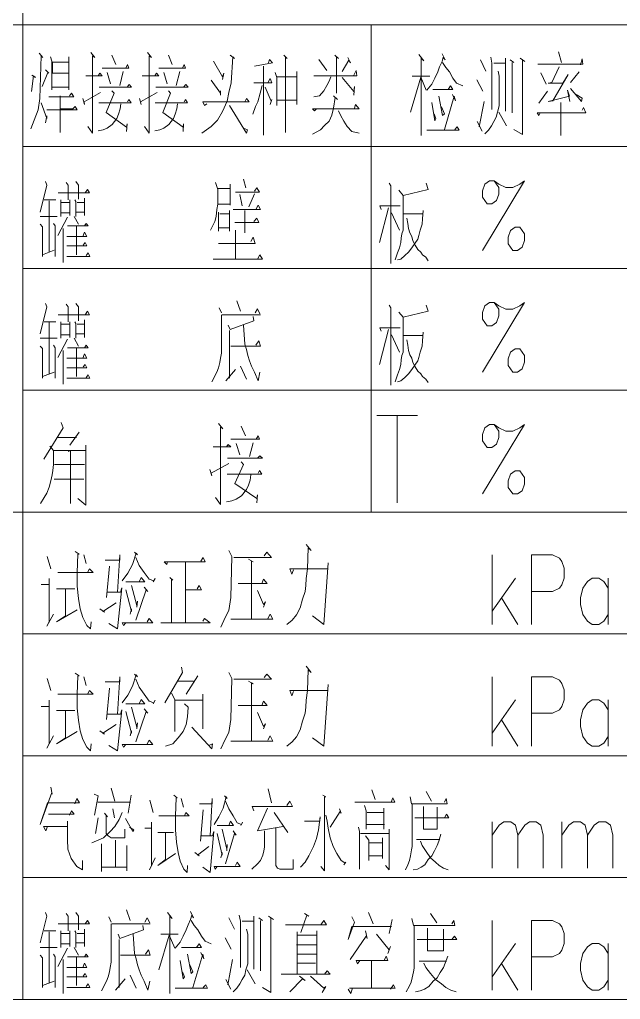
# Model space of a CAD drawing. Header units: millimetres. Extents: x 0 to 829, y 0 to 586.
# Drawn here: x 703.7 to 737.7, y 416.1 to 471.6 of the extents above; entities that cross this region are included whole.
import ezdxf

# ---------------------------------------------------------------- set-up
doc = ezdxf.new("R2010")
doc.units = ezdxf.units.MM

msp = doc.modelspace()

# ---------------------------------------------------------------- linework, layer by layer
at = {"color": 0, "lineweight": 0}
for points in [[(703.901028, 526.4785), (703.901028, 416.055528)], [(769.958667, 471.26525), (622.070694, 471.26525)], [(723.621306, 471.26525), (723.621306, 443.660389)], [(704.828833, 469.653056), (705.022861, 469.406111), (704.927611, 469.504889), (704.860583, 467.091889), (704.765333, 466.449833), (704.543083, 465.857167), (704.349056, 465.366806)], [(707.746306, 469.702444), (707.968556, 469.406111), (707.841556, 469.504889), (707.841556, 465.119861), (707.584028, 465.511444)], [(710.949528, 469.702444), (711.175306, 469.406111), (711.044778, 469.504889), (711.044778, 465.119861), (710.790778, 465.511444)], [(727.632389, 469.628361), (727.80525, 469.282639), (727.702944, 469.430806), (727.632389, 469.183861), (727.494806, 468.891056), (727.3925, 468.594722), (727.219639, 468.249), (727.046778, 467.903278), (726.771611, 467.557556)], [(734.222278, 469.727139), (734.395139, 469.134472)], [(705.470889, 469.4555), (705.534389, 469.208556), (705.534389, 467.58225), (705.534389, 467.730417), (706.497472, 467.730417), (706.497472, 467.58225), (706.497472, 469.4555), (706.497472, 469.159167), (705.566139, 469.159167), (705.566139, 468.520639), (706.465722, 468.520639)], [(708.931639, 469.554278), (709.153889, 469.014528)], [(712.134861, 469.554278), (712.360639, 469.014528)], [(715.627361, 469.554278), (715.884889, 469.356722), (715.789639, 469.4555), (715.690861, 467.977361), (715.563861, 467.434083), (715.468611, 466.943722), (715.211083, 466.351056), (714.921806, 465.857167), (714.569028, 465.511444), (714.02575, 465.119861)], [(714.699556, 469.208556), (715.211083, 468.323083), (715.274583, 468.520639), (715.211083, 468.174917)], [(717.006722, 468.91575), (718.029778, 469.109778), (717.871028, 469.307333), (717.807528, 469.109778)], [(718.192056, 468.570028), (718.287306, 468.273694), (718.287306, 466.696778), (718.287306, 466.993111), (719.409139, 466.993111), (719.409139, 466.746167), (719.409139, 468.619417), (719.409139, 468.323083), (718.287306, 468.323083), (718.767083, 468.323083), (718.767083, 465.16925), (718.767083, 469.4555), (718.671833, 469.554278), (718.865861, 469.356722)], [(721.557556, 469.554278), (721.779806, 469.356722), (721.652806, 469.4555), (721.652806, 467.384694), (721.652806, 468.372472), (720.368694, 468.372472), (722.806389, 468.372472), (722.774639, 468.668806), (722.644111, 468.421861)], [(720.657972, 469.307333), (721.106, 468.668806)], [(722.291333, 469.406111), (722.453611, 469.109778), (722.358361, 469.257944), (721.973833, 468.619417)], [(726.320056, 469.578972), (726.59875, 469.23325), (726.461167, 469.381417), (726.461167, 464.996389)], [(727.667667, 469.134472), (727.840528, 468.841667), (728.048667, 468.594722), (728.253278, 468.249), (728.461417, 467.952667), (728.807139, 467.8045)], [(729.8055, 469.282639), (730.115944, 468.644111)], [(730.394639, 469.430806), (730.461667, 469.088611), (730.461667, 466.474528)], [(730.5675, 469.088611), (731.220139, 469.088611)], [(731.220139, 469.381417), (731.220139, 466.37575)], [(731.498833, 469.282639), (731.703444, 469.134472)], [(731.601139, 469.134472), (731.601139, 466.276972)], [(732.18675, 469.282639), (732.18675, 465.045778), (731.703444, 465.342111)], [(732.049167, 469.381417), (732.324333, 469.183861)], [(733.051056, 469.039222), (735.605167, 469.039222), (735.569889, 469.332028), (735.467583, 468.989833)], [(705.181611, 468.718194), (705.375639, 468.520639), (705.312139, 468.570028), (704.991111, 467.779806)], [(707.457028, 468.372472), (708.384833, 468.372472), (708.257833, 468.520639), (708.162583, 468.372472)], [(708.384833, 468.816972), (709.891194, 468.816972), (709.827694, 469.014528), (709.732444, 468.816972)], [(708.674111, 468.570028), (708.868139, 467.927972)], [(709.573694, 468.619417), (709.379667, 467.829194)], [(710.66025, 468.372472), (711.591583, 468.372472), (711.461056, 468.520639), (711.365806, 468.372472)], [(711.591583, 468.816972), (713.097944, 468.816972), (713.034444, 469.014528), (712.935667, 468.816972)], [(711.880861, 468.570028), (712.071361, 467.927972)], [(712.776917, 468.619417), (712.582889, 467.829194)], [(717.51825, 468.91575), (717.51825, 465.021083), (717.51825, 467.977361), (716.974972, 467.977361), (717.998028, 467.977361), (717.902778, 468.224306), (717.775778, 467.977361)], [(730.807389, 468.644111), (730.877944, 468.347778), (730.877944, 466.672083), (730.772111, 466.326361), (730.705083, 466.030028), (730.5675, 465.783083), (730.426389, 465.536139), (730.257056, 465.292722), (730.048917, 465.095167)], [(733.223917, 468.545333), (733.534361, 467.903278)], [(734.257556, 468.891056), (733.844806, 468.002056), (733.636667, 467.952667), (734.465694, 467.952667), (734.776139, 468.446556), (733.911833, 466.968417), (733.636667, 466.919028), (734.843167, 467.215361), (734.740861, 467.557556), (734.878444, 466.919028)], [(735.397028, 468.594722), (734.913722, 468.002056)], [(704.412556, 468.421861), (704.606583, 468.273694), (704.507806, 468.372472), (704.380806, 467.483472)], [(714.569028, 468.125528), (715.084083, 467.384694), (715.084083, 467.532861), (715.084083, 467.285917)], [(721.331778, 468.323083), (721.236528, 468.076139), (721.106, 467.829194), (720.94725, 467.532861), (720.689722, 467.236528), (720.368694, 467.190667)], [(721.973833, 468.273694), (722.644111, 467.483472), (722.675861, 467.779806), (722.644111, 467.285917)], [(725.840278, 466.326361), (726.425889, 468.298389), (726.736333, 467.557556)], [(725.942583, 468.347778), (726.944472, 468.347778)], [(729.600889, 468.150222), (729.946611, 467.508167)], [(705.375639, 467.190667), (706.783222, 467.190667), (706.656222, 467.384694), (706.529222, 467.236528)], [(707.298278, 467.091889), (707.393528, 466.746167), (707.361778, 466.894333), (708.289583, 467.434083)], [(708.226083, 467.730417), (710.053472, 467.730417), (709.922944, 467.878583), (709.795944, 467.730417)], [(708.931639, 467.532861), (709.058639, 467.384694), (708.610611, 466.301667), (709.764194, 465.462056), (709.795944, 465.659611), (709.764194, 465.218639)], [(710.5015, 467.091889), (710.59675, 466.746167), (710.565, 466.894333), (711.496333, 467.434083)], [(711.429306, 467.730417), (713.256694, 467.730417), (713.129694, 467.878583), (712.999167, 467.730417)], [(712.134861, 467.532861), (712.265389, 467.384694), (711.813833, 466.301667), (712.967417, 465.462056), (712.999167, 465.659611), (712.967417, 465.218639)], [(717.45475, 467.829194), (717.32775, 467.384694), (717.197222, 466.894333), (717.070222, 466.647389), (716.911472, 466.202889)], [(717.6135, 467.730417), (717.966278, 466.943722), (717.998028, 467.0425), (717.902778, 466.746167)], [(727.113806, 467.606944), (728.253278, 467.606944), (728.115694, 467.8045), (727.978111, 467.606944)], [(733.118083, 466.82025), (733.601389, 467.508167)], [(734.913722, 467.656333), (735.534611, 466.919028), (735.569889, 467.116583), (735.224167, 467.310611)], [(704.927611, 466.844944), (705.245111, 465.955944), (705.245111, 466.104111), (705.181611, 465.709)], [(705.245111, 466.449833), (706.97725, 466.449833), (706.85025, 466.647389), (706.719722, 466.499222), (706.014167, 466.499222), (706.014167, 467.236528), (706.014167, 465.16925)], [(708.194333, 466.844944), (710.021722, 466.844944), (709.891194, 467.0425), (709.827694, 466.894333)], [(711.397556, 466.844944), (713.224944, 466.844944), (713.097944, 467.0425), (713.034444, 466.894333)], [(714.315028, 466.795556), (714.1845, 466.696778), (714.08925, 466.894333), (716.717444, 466.894333), (716.558694, 467.091889), (716.459917, 466.894333)], [(721.490528, 467.236528), (721.716306, 467.0425), (721.589306, 467.141278), (721.490528, 466.548611), (721.395278, 466.1535), (721.236528, 465.807778), (720.979, 465.560833), (720.753222, 465.317417), (720.305194, 465.070472)], [(727.046778, 466.869639), (727.219639, 465.832472), (727.286667, 465.93125), (727.184361, 466.227583)], [(727.459528, 467.215361), (727.667667, 466.128806), (727.769972, 466.227583), (727.597111, 466.622694)], [(728.218, 467.310611), (728.390861, 466.968417), (728.323833, 467.215361), (727.769972, 465.342111)], [(729.738472, 465.48675), (730.013639, 466.919028)], [(734.363389, 466.869639), (734.363389, 464.996389)], [(709.443167, 466.795556), (709.411417, 466.499222), (709.316167, 466.202889), (709.220917, 465.955944), (708.963389, 465.610222), (708.674111, 465.412667), (708.451861, 465.317417), (708.162583, 465.268028)], [(712.649917, 466.795556), (712.614639, 466.499222), (712.519389, 466.202889), (712.424139, 465.955944), (712.166611, 465.610222), (711.880861, 465.412667), (711.655083, 465.317417), (711.365806, 465.268028)], [(715.595611, 466.696778), (716.558694, 465.119861), (716.622194, 465.317417), (716.396417, 465.412667)], [(720.530972, 466.499222), (720.403972, 466.400444), (720.305194, 466.499222), (722.933389, 466.499222), (722.742889, 466.746167), (722.675861, 466.548611)], [(721.779806, 466.400444), (721.906806, 466.104111), (722.069083, 465.807778), (722.259583, 465.511444), (722.517111, 465.218639), (722.933389, 465.119861)], [(730.842667, 466.326361), (731.290694, 465.536139)], [(733.188639, 466.276972), (733.118083, 466.128806), (733.015778, 466.276972), (735.778028, 466.276972), (735.636917, 466.573306), (735.569889, 466.425139)], [(729.632639, 465.783083), (729.911333, 465.243333)], [(726.771611, 465.292722), (728.599, 465.292722), (728.496694, 465.48675), (728.359111, 465.342111)], [(769.958667, 464.364917), (703.901028, 464.364917)], [(705.178083, 462.385833), (705.245111, 462.188278), (704.867639, 460.657222)], [(706.903167, 462.385833), (707.04075, 462.188278), (707.04075, 461.398056)], [(716.389361, 462.530472), (716.530472, 462.040111)], [(729.9325, 458.487639), (732.299639, 462.431694)], [(730.588667, 462.431694), (730.85325, 462.05775), (730.85325, 461.680278), (730.719194, 461.306333), (730.458139, 461.115833), (730.193556, 461.115833), (729.9325, 461.493306), (729.9325, 461.86725), (730.063028, 462.244722), (730.327611, 462.431694), (730.588667, 462.431694), (730.85325, 462.244722), (731.248361, 462.05775), (731.639944, 462.05775), (732.035056, 462.244722), (732.299639, 462.431694)], [(705.901278, 461.743778), (707.661639, 461.743778), (707.559333, 461.941333), (707.42175, 461.743778)], [(706.349306, 462.336444), (706.455139, 462.188278), (706.455139, 461.348667)], [(714.801861, 462.336444), (714.942972, 461.941333), (714.942972, 461.101722), (714.872417, 460.805389), (714.837139, 460.413806), (714.770111, 460.117472), (714.526694, 459.623583)], [(714.942972, 461.990722), (715.630889, 461.990722)], [(715.630889, 462.237667), (715.630889, 461.052333)], [(715.941333, 461.793167), (717.288944, 461.793167), (717.151361, 462.040111), (717.01025, 461.842556)], [(724.637306, 462.287056), (724.739611, 462.138889), (724.739611, 457.750333)], [(726.739861, 462.287056), (726.845694, 461.941333), (725.431056, 461.595611), (725.187639, 461.891944)], [(705.107528, 461.348667), (705.763694, 461.348667)], [(705.386222, 461.299278), (705.386222, 458.392389)], [(706.038861, 461.348667), (706.038861, 460.413806)], [(706.557444, 461.348667), (706.557444, 460.463194)], [(706.832611, 461.348667), (706.903167, 461.249889), (706.903167, 460.413806)], [(707.386472, 461.447444), (707.386472, 460.463194)], [(716.18475, 461.645), (716.322333, 461.002944)], [(717.01025, 461.694389), (716.699806, 460.953556)], [(725.431056, 461.595611), (725.431056, 459.623583), (725.3605, 459.426028), (725.325222, 459.179083), (725.293472, 458.932139), (725.222917, 458.639333), (725.120611, 458.343), (724.983028, 457.947889)], [(706.038861, 461.2005), (706.522167, 461.2005)], [(706.973722, 461.2005), (707.386472, 461.2005)], [(714.942972, 461.101722), (715.595611, 461.101722)], [(715.595611, 460.756), (715.595611, 459.574194)], [(715.80375, 460.805389), (717.355972, 460.805389), (717.218389, 461.052333), (717.080806, 460.805389)], [(716.459917, 460.756), (716.459917, 459.475417)], [(724.602028, 460.904167), (724.083444, 458.932139)], [(724.189278, 460.805389), (724.118722, 461.002944), (725.258194, 461.002944)], [(726.567, 460.756), (726.53525, 460.265639), (726.499972, 459.969306), (726.397667, 459.623583), (726.327111, 459.32725), (726.256556, 459.129694), (726.087222, 458.88275), (725.914361, 458.639333), (725.7415, 458.392389), (725.533361, 458.194833), (725.293472, 457.997278), (725.120611, 457.947889)], [(704.867639, 460.413806), (705.83425, 460.413806)], [(706.419861, 460.364417), (705.869528, 459.32725)], [(706.038861, 460.611361), (706.557444, 460.611361)], [(706.800861, 460.413806), (707.04075, 459.969306)], [(706.938444, 460.657222), (707.386472, 460.657222)], [(714.974722, 460.657222), (714.974722, 459.574194)], [(715.045278, 460.561972), (715.563861, 460.561972)], [(715.906056, 460.068083), (717.253667, 460.068083), (717.151361, 460.315028), (716.9785, 460.117472)], [(724.774889, 460.611361), (725.222917, 459.623583)], [(725.431056, 460.561972), (726.499972, 460.561972)], [(725.635667, 460.315028), (725.706222, 460.018694), (725.7415, 459.722361), (725.808528, 459.475417), (725.914361, 459.277861), (725.981389, 459.030917), (726.118972, 458.783972), (726.256556, 458.540556), (726.429417, 458.392389), (726.53525, 458.244222), (726.708111, 458.096056), (726.845694, 457.8985)], [(704.867639, 459.969306), (705.005222, 459.821139), (705.005222, 458.145444)], [(705.626111, 460.018694), (705.728417, 459.870528), (705.728417, 458.145444)], [(706.179972, 459.722361), (706.179972, 457.799722)], [(706.419861, 459.870528), (707.594611, 459.870528), (707.488778, 460.018694), (707.386472, 459.870528)], [(706.938444, 459.870528), (706.938444, 458.244222)], [(715.01, 459.77175), (715.595611, 459.77175)], [(715.941333, 459.623583), (715.941333, 457.997278)], [(706.384583, 459.277861), (707.524056, 459.277861), (707.386472, 459.524806), (707.284167, 459.277861)], [(714.974722, 458.88275), (717.045528, 458.88275), (716.943222, 459.228472), (716.805639, 458.981528)], [(705.005222, 458.244222), (705.661389, 458.491167)], [(706.384583, 458.738111), (707.524056, 458.738111), (707.42175, 458.932139), (707.315917, 458.783972)], [(706.384583, 458.145444), (707.696917, 458.145444), (707.594611, 458.343), (707.488778, 458.194833)], [(714.664278, 457.997278), (717.461806, 457.997278), (717.324222, 458.244222), (717.183111, 457.997278)], [(769.958667, 457.464583), (703.901028, 457.464583)], [(769.958667, 457.464583), (713.761167, 457.464583)], [(705.178083, 455.481972), (705.245111, 455.284417), (704.867639, 453.756889)], [(706.349306, 455.432583), (706.455139, 455.284417), (706.455139, 454.448333)], [(706.903167, 455.481972), (707.04075, 455.284417), (707.04075, 454.497722)], [(715.01, 455.235028), (715.147583, 454.942222)], [(716.011889, 455.630139), (716.220028, 455.041)], [(717.324222, 454.892833), (717.183111, 455.185639), (717.045528, 454.942222)], [(724.637306, 455.383194), (724.739611, 455.235028), (724.739611, 450.85)], [(726.739861, 455.383194), (726.845694, 455.041), (725.431056, 454.695278), (725.187639, 454.991611)], [(729.9325, 451.587306), (732.299639, 455.531361)], [(730.588667, 455.531361), (730.85325, 455.153889), (730.85325, 454.779944), (730.719194, 454.402472), (730.458139, 454.2155), (730.193556, 454.2155), (729.9325, 454.592972), (729.9325, 454.966917), (730.063028, 455.344389), (730.327611, 455.531361), (730.588667, 455.531361), (730.85325, 455.344389), (731.248361, 455.153889), (731.639944, 455.153889), (732.035056, 455.344389), (732.299639, 455.531361)], [(705.901278, 454.843444), (707.661639, 454.843444), (707.559333, 455.041), (707.42175, 454.843444)], [(715.147583, 454.843444), (715.147583, 453.019583), (715.147583, 452.673861), (715.080556, 452.377528), (715.045278, 452.130583), (714.974722, 451.83425), (714.872417, 451.587306), (714.59725, 451.047556)], [(715.182861, 454.843444), (717.355972, 454.843444)], [(716.943222, 454.744667), (716.9785, 454.497722), (715.630889, 454.003833), (715.528583, 454.250778)], [(725.431056, 454.695278), (725.431056, 452.72325), (725.3605, 452.525694), (725.325222, 452.27875), (725.293472, 452.031806), (725.222917, 451.735472), (725.120611, 451.439139), (724.983028, 451.047556)], [(705.107528, 454.448333), (705.763694, 454.448333)], [(705.386222, 454.398944), (705.386222, 451.488528)], [(706.038861, 454.448333), (706.038861, 453.509944)], [(706.038861, 454.300167), (706.522167, 454.300167)], [(706.557444, 454.448333), (706.557444, 453.559333)], [(706.832611, 454.448333), (706.903167, 454.349556), (706.903167, 453.509944)], [(706.973722, 454.300167), (707.386472, 454.300167)], [(707.386472, 454.547111), (707.386472, 453.559333)], [(716.389361, 454.250778), (716.459917, 453.16775), (716.562222, 452.871417), (716.632778, 452.525694), (716.735083, 452.229361), (716.840917, 451.933028), (717.01025, 451.587306), (717.218389, 451.096944), (717.324222, 451.587306)], [(724.189278, 453.905056), (724.118722, 454.102611), (725.258194, 454.102611)], [(704.867639, 453.509944), (705.83425, 453.509944)], [(706.038861, 453.7075), (706.557444, 453.7075)], [(706.800861, 453.509944), (707.04075, 453.068972)], [(706.938444, 453.756889), (707.386472, 453.756889)], [(715.595611, 453.954444), (715.595611, 451.245111)], [(724.602028, 454.003833), (724.083444, 452.031806)], [(724.774889, 453.7075), (725.222917, 452.72325)], [(726.567, 453.855667), (726.53525, 453.361778), (726.499972, 453.068972), (726.397667, 452.72325), (726.327111, 452.426917), (726.256556, 452.229361), (726.087222, 451.982417), (725.914361, 451.735472), (725.7415, 451.488528), (725.533361, 451.2945), (725.293472, 451.096944), (725.120611, 451.047556)], [(725.431056, 453.658111), (726.499972, 453.658111)], [(704.867639, 453.068972), (705.005222, 452.920806), (705.005222, 451.245111)], [(705.626111, 453.118361), (705.728417, 452.970194), (705.728417, 451.245111)], [(706.419861, 453.460556), (705.869528, 452.426917)], [(706.419861, 452.970194), (707.594611, 452.970194), (707.488778, 453.118361), (707.386472, 452.970194)], [(706.938444, 452.970194), (706.938444, 451.340361)], [(715.666167, 453.068972), (717.355972, 453.068972), (717.253667, 453.361778), (717.080806, 453.118361)], [(725.635667, 453.411167), (725.706222, 453.118361), (725.7415, 452.822028), (725.808528, 452.575083), (725.914361, 452.377528), (725.981389, 452.130583), (726.118972, 451.883639), (726.256556, 451.636694), (726.429417, 451.488528), (726.53525, 451.340361), (726.708111, 451.195722), (726.845694, 450.998167)], [(706.179972, 452.822028), (706.179972, 450.899389)], [(706.384583, 452.377528), (707.524056, 452.377528), (707.386472, 452.624472), (707.284167, 452.377528)], [(706.384583, 451.83425), (707.524056, 451.83425), (707.42175, 452.031806), (707.315917, 451.883639)], [(716.220028, 451.933028), (716.562222, 451.195722)], [(705.005222, 451.340361), (705.661389, 451.587306)], [(706.384583, 451.245111), (707.696917, 451.245111), (707.594611, 451.439139), (707.488778, 451.2945)], [(715.391, 451.096944), (715.941333, 451.735472)], [(769.958667, 450.560722), (703.901028, 450.560722)], [(769.958667, 450.560722), (713.761167, 450.560722)], [(723.945861, 449.124917), (726.245972, 449.124917)], [(725.095917, 449.124917), (725.095917, 444.193083)], [(706.074139, 448.729806), (706.179972, 448.433472), (705.075778, 446.659)], [(714.974722, 448.680417), (715.218139, 448.384083), (715.080556, 448.482861), (715.080556, 444.094306), (714.801861, 444.489417)], [(716.251778, 448.53225), (716.495194, 447.988972)], [(729.9325, 444.686972), (732.299639, 448.6275)], [(730.588667, 448.6275), (730.85325, 448.253556), (730.85325, 447.879611), (730.719194, 447.502139), (730.458139, 447.315167), (730.193556, 447.315167), (729.9325, 447.689111), (729.9325, 448.066583), (730.063028, 448.440528), (730.327611, 448.6275), (730.588667, 448.6275), (730.85325, 448.440528), (731.248361, 448.253556), (731.639944, 448.253556), (732.035056, 448.440528), (732.299639, 448.6275)], [(707.076028, 448.186528), (706.557444, 447.449222)], [(715.666167, 447.791417), (717.288944, 447.791417), (717.218389, 447.988972), (717.116083, 447.791417)], [(705.417972, 447.399833), (705.626111, 447.152889), (705.626111, 446.362667), (705.590833, 446.016944), (705.555556, 445.77), (705.488528, 445.427806), (705.386222, 445.082083), (705.245111, 444.736361), (705.107528, 444.489417), (704.902917, 444.143694)], [(705.661389, 447.152889), (707.4535, 447.152889), (707.4535, 447.449222), (707.4535, 444.044917), (707.005472, 444.440028)], [(705.869528, 447.890194), (706.938444, 447.890194)], [(714.664278, 447.350444), (715.666167, 447.350444), (715.528583, 447.498611), (715.426278, 447.350444)], [(715.976611, 447.548), (716.18475, 446.905944)], [(716.943222, 447.593861), (716.735083, 446.807167)], [(706.455139, 447.1035), (706.592722, 447.152889), (706.592722, 444.143694)], [(715.493306, 446.708389), (717.461806, 446.708389), (717.324222, 446.856556), (717.183111, 446.708389)], [(705.696667, 446.362667), (707.386472, 446.362667)], [(714.491417, 446.066333), (714.59725, 445.720611), (714.561972, 445.868778), (715.563861, 446.412056)], [(716.251778, 446.510833), (716.389361, 446.362667), (715.906056, 445.279639), (717.151361, 444.440028), (717.183111, 444.637583), (717.151361, 444.193083)], [(716.805639, 445.77), (716.770361, 445.477194), (716.668056, 445.180861), (716.562222, 444.933917), (716.287056, 444.588194), (715.976611, 444.390639), (715.736722, 444.291861), (715.426278, 444.242472)], [(715.458028, 445.819389), (717.426528, 445.819389), (717.288944, 446.016944), (717.218389, 445.868778)], [(705.661389, 445.526583), (707.351194, 445.526583)], [(769.958667, 443.660389), (696.012917, 443.660389)], [(719.945361, 441.829472), (720.224056, 441.48375), (720.051194, 441.631917), (720.015917, 440.446583), (719.945361, 439.906833), (719.913611, 439.511722), (719.878333, 439.166), (719.74075, 438.7215), (719.603167, 438.231139), (719.395028, 437.836028), (719.151611, 437.539694), (718.841167, 437.29275)], [(706.867889, 441.434361), (707.076028, 441.286194), (707.005472, 441.286194), (706.973722, 440.249028), (706.973722, 439.462333), (707.04075, 438.770889), (707.143056, 438.18175), (707.284167, 437.687861), (707.524056, 437.243361), (707.732194, 437.045806), (707.763944, 437.440917)], [(710.21575, 441.384972), (710.388611, 441.236806), (710.318056, 441.335583), (710.113444, 440.693528), (709.83475, 440.199639), (709.524306, 439.758667)], [(715.563861, 441.48375), (715.736722, 441.138028), (715.666167, 438.820278), (715.563861, 438.082972), (715.355722, 437.687861), (715.115833, 437.144583)], [(715.839028, 441.088639), (717.980389, 441.088639), (717.705222, 441.384972), (717.564111, 441.187417)], [(705.280389, 441.138028), (705.488528, 440.446583)], [(707.351194, 441.236806), (707.488778, 440.742917)], [(708.557694, 440.940472), (709.386722, 440.940472), (709.386722, 441.236806), (709.249139, 439.116611), (708.663528, 439.116611), (709.422, 439.116611), (709.492556, 439.363556), (709.249139, 437.045806), (708.765833, 437.342139)], [(710.286306, 441.088639), (710.490917, 440.644139), (710.766083, 440.249028), (711.044778, 439.857444), (711.319944, 439.758667), (711.3905, 439.906833), (711.284667, 439.709278)], [(712.078417, 440.841694), (712.043139, 440.693528), (711.905556, 440.841694), (714.219778, 440.841694), (714.113944, 441.088639), (713.976361, 440.891083)], [(713.115583, 440.841694), (713.115583, 437.391528), (713.115583, 439.264778), (714.011639, 439.264778), (713.874056, 439.511722), (713.768222, 439.314167)], [(716.668056, 440.989861), (716.943222, 440.841694), (716.840917, 440.891083), (716.840917, 437.589083), (715.666167, 437.589083), (718.047417, 437.589083), (717.909833, 437.885417), (717.77225, 437.638472)], [(721.190667, 440.792306), (720.94725, 437.29275), (720.291083, 437.786639)], [(730.475778, 437.29275), (730.475778, 441.236806)], [(732.708861, 437.29275), (732.708861, 441.236806), (733.894194, 441.236806), (734.289306, 441.049833), (734.419833, 440.859333), (734.550361, 440.485389), (734.550361, 439.920944), (734.419833, 439.547), (734.289306, 439.360028), (733.894194, 439.169528), (732.708861, 439.169528)], [(705.869528, 440.249028), (707.869778, 440.249028), (707.661639, 440.446583), (707.559333, 440.249028)], [(708.801111, 440.59475), (708.62825, 438.820278)], [(719.222167, 440.397194), (719.119861, 440.15025), (719.014028, 440.446583), (721.155389, 440.446583)], [(704.934667, 439.561111), (705.386222, 439.561111), (705.386222, 439.906833), (705.386222, 437.440917), (705.245111, 437.193972), (705.626111, 437.885417)], [(709.732444, 439.709278), (710.801361, 439.709278), (710.59675, 439.956222), (710.490917, 439.709278)], [(712.216, 439.956222), (712.388861, 439.808056), (712.321833, 439.857444), (712.321833, 437.391528), (711.700944, 437.391528), (714.494944, 437.391528), (714.1845, 437.638472), (714.082194, 437.490306)], [(716.082444, 439.6105), (717.736972, 439.6105), (717.532361, 439.857444), (717.426528, 439.6105)], [(731.791639, 439.920944), (730.475778, 438.044167)], [(737.048028, 439.360028), (736.786972, 439.733972), (736.522389, 439.920944), (736.127278, 439.920944), (735.866222, 439.733972), (735.601639, 439.360028), (735.471111, 438.795583), (735.471111, 438.418111), (735.601639, 437.857194), (735.866222, 437.479722), (736.127278, 437.29275), (736.522389, 437.29275), (736.786972, 437.479722), (737.048028, 437.857194)], [(737.048028, 439.920944), (737.048028, 437.29275)], [(705.798972, 439.314167), (706.832611, 439.314167), (706.317556, 439.314167), (706.317556, 437.786639), (705.798972, 437.440917), (706.973722, 438.132361)], [(709.732444, 439.264778), (710.042889, 438.033583), (710.042889, 438.18175), (709.975861, 437.885417)], [(710.042889, 439.511722), (710.353333, 438.375778), (710.388611, 438.622722), (710.353333, 438.277)], [(710.766083, 439.412944), (710.974222, 439.166), (710.871917, 439.264778), (710.286306, 437.539694)], [(717.186639, 439.215389), (717.532361, 438.425167), (717.634667, 438.573333), (717.532361, 438.277)], [(708.24725, 438.18175), (708.525944, 437.984194), (708.420111, 438.033583), (709.182111, 438.523944)], [(731.001417, 438.795583), (731.922167, 437.29275)], [(709.732444, 437.391528), (709.594861, 437.243361), (709.524306, 437.391528), (711.249389, 437.391528), (711.044778, 437.638472), (710.938944, 437.440917)], [(769.958667, 436.760056), (703.901028, 436.760056)], [(712.872167, 434.876222), (712.942722, 434.579889), (711.940833, 432.854806)], [(719.945361, 434.925611), (720.224056, 434.579889), (720.051194, 434.728056), (720.015917, 433.54625), (719.945361, 433.002972), (719.913611, 432.611389), (719.878333, 432.265667), (719.74075, 431.821167), (719.603167, 431.327278), (719.395028, 430.932167), (719.151611, 430.639361), (718.841167, 430.392417)], [(705.280389, 434.237694), (705.488528, 433.54625)], [(706.867889, 434.5305), (707.076028, 434.385861), (707.005472, 434.385861), (706.973722, 433.348694), (706.973722, 432.562), (707.04075, 431.870556), (707.143056, 431.277889), (707.284167, 430.787528), (707.524056, 430.343028), (707.732194, 430.145472), (707.763944, 430.540583)], [(707.351194, 434.336472), (707.488778, 433.842583)], [(708.557694, 434.040139), (709.386722, 434.040139), (709.386722, 434.336472), (709.249139, 432.216278), (708.663528, 432.216278), (709.422, 432.216278), (709.492556, 432.463222), (709.249139, 430.145472), (708.765833, 430.441806)], [(710.21575, 434.484639), (710.388611, 434.336472), (710.318056, 434.43525), (710.113444, 433.793194), (709.83475, 433.299306), (709.524306, 432.854806)], [(710.286306, 434.188306), (710.490917, 433.743806), (710.766083, 433.348694), (711.044778, 432.953583), (711.319944, 432.854806), (711.3905, 433.002972), (711.284667, 432.805417)], [(712.632278, 434.089528), (713.563611, 434.089528)], [(713.8035, 434.385861), (713.147333, 433.348694)], [(715.563861, 434.579889), (715.736722, 434.237694), (715.666167, 431.919944), (715.563861, 431.179111), (715.355722, 430.787528), (715.115833, 430.24425)], [(716.668056, 434.089528), (716.943222, 433.941361), (716.840917, 433.99075), (716.840917, 430.68875), (715.666167, 430.68875), (718.047417, 430.68875), (717.909833, 430.981556), (717.77225, 430.738139)], [(715.839028, 434.188306), (717.980389, 434.188306), (717.705222, 434.484639), (717.564111, 434.287083)], [(730.475778, 430.392417), (730.475778, 434.336472)], [(732.708861, 430.392417), (732.708861, 434.336472), (733.894194, 434.336472), (734.289306, 434.145972), (734.419833, 433.959), (734.550361, 433.585056), (734.550361, 433.020611), (734.419833, 432.646667), (734.289306, 432.456167), (733.894194, 432.269194), (732.708861, 432.269194)], [(705.869528, 433.348694), (707.869778, 433.348694), (707.661639, 433.54625), (707.559333, 433.348694)], [(708.801111, 433.694417), (708.62825, 431.919944)], [(719.222167, 433.496861), (719.119861, 433.249917), (719.014028, 433.54625), (721.155389, 433.54625)], [(721.190667, 433.891972), (720.94725, 430.392417), (720.291083, 430.882778)], [(704.934667, 432.65725), (705.386222, 432.65725), (705.386222, 433.002972), (705.386222, 430.540583), (705.245111, 430.293639), (705.626111, 430.981556)], [(709.732444, 432.805417), (710.801361, 432.805417), (710.59675, 433.052361), (710.490917, 432.805417)], [(712.321833, 433.398083), (712.494694, 433.052361), (712.494694, 431.2285)], [(712.526444, 433.002972), (714.082194, 433.002972)], [(714.082194, 433.348694), (714.082194, 431.376667)], [(716.082444, 432.706639), (717.736972, 432.706639), (717.532361, 432.953583), (717.426528, 432.706639)], [(731.791639, 433.020611), (730.475778, 431.143833)], [(737.048028, 432.456167), (736.786972, 432.833639), (736.522389, 433.020611), (736.127278, 433.020611), (735.866222, 432.833639), (735.601639, 432.456167), (735.471111, 431.89525), (735.471111, 431.517778), (735.601639, 430.953333), (735.866222, 430.579389), (736.127278, 430.392417), (736.522389, 430.392417), (736.786972, 430.579389), (737.048028, 430.953333)], [(737.048028, 433.020611), (737.048028, 430.392417)], [(705.798972, 432.413833), (706.832611, 432.413833), (706.317556, 432.413833), (706.317556, 430.882778), (705.798972, 430.540583), (706.973722, 431.2285)], [(710.042889, 432.611389), (710.353333, 431.475444), (710.388611, 431.722389), (710.353333, 431.376667)], [(710.766083, 432.512611), (710.974222, 432.265667), (710.871917, 432.364444), (710.286306, 430.639361)], [(713.045028, 432.805417), (713.253167, 432.611389), (713.217889, 432.068111), (713.147333, 431.623611), (712.978, 431.2285), (712.699306, 430.882778), (712.388861, 430.540583), (711.976111, 430.392417)], [(709.732444, 432.364444), (710.042889, 431.129722), (710.042889, 431.277889), (709.975861, 430.981556)], [(717.186639, 432.315056), (717.532361, 431.524833), (717.634667, 431.673), (717.532361, 431.376667)], [(731.001417, 431.89525), (731.922167, 430.392417)], [(708.24725, 431.277889), (708.525944, 431.080333), (708.420111, 431.129722), (709.182111, 431.623611)], [(713.457778, 431.475444), (714.59725, 430.24425), (714.632528, 430.540583), (714.424389, 430.441806)], [(709.732444, 430.491194), (709.594861, 430.343028), (709.524306, 430.491194), (711.249389, 430.491194), (711.044778, 430.738139), (710.938944, 430.540583)], [(769.958667, 429.859722), (703.901028, 429.859722)], [(705.474417, 428.074667), (705.562611, 427.679556), (705.530861, 427.778333), (704.88175, 425.954472), (705.2945, 427.185667), (707.100722, 427.185667), (706.952556, 427.432611), (706.832611, 427.136278)], [(708.903417, 428.025278), (709.111556, 427.284444)], [(717.779306, 427.975889), (717.983917, 427.185667)], [(707.92975, 427.679556), (708.166111, 427.580778), (707.957972, 426.49775)], [(710.028778, 427.630167), (709.852389, 426.596528)], [(712.452361, 427.630167), (712.632278, 427.482), (712.572306, 427.482), (712.544083, 426.448361), (712.544083, 425.658139), (712.600528, 424.970222), (712.688722, 424.377556), (712.808667, 423.883667), (713.016806, 423.439167), (713.193194, 423.245139), (713.221417, 423.636722)], [(712.868639, 427.432611), (712.985056, 426.94225)], [(713.902278, 427.136278), (714.611361, 427.136278), (714.611361, 427.432611), (714.494944, 425.312417), (713.990472, 425.312417), (714.643111, 425.312417), (714.703083, 425.559361), (714.494944, 423.245139), (714.082194, 423.537944)], [(715.323972, 427.580778), (715.472139, 427.432611), (715.412167, 427.531389), (715.23225, 426.892861), (714.995889, 426.398972), (714.731306, 425.954472)], [(720.88375, 427.630167), (721.060139, 427.531389), (720.971944, 427.531389), (720.971944, 423.340389), (720.763806, 423.587333)], [(722.686444, 427.235056), (724.965389, 427.235056), (724.845444, 427.482), (724.75725, 427.235056)], [(723.663639, 427.9265), (723.840028, 427.383222)], [(725.822639, 427.531389), (725.910833, 427.136278), (727.921667, 427.136278), (727.865222, 427.432611), (727.7735, 427.235056)], [(726.739861, 427.827722), (727.036194, 427.284444)], [(708.134361, 427.235056), (710.000556, 427.235056)], [(708.991611, 426.843472), (709.083333, 426.349583)], [(711.094167, 427.333833), (711.270556, 426.645917)], [(715.380417, 427.284444), (715.560333, 426.843472), (715.796694, 426.448361), (716.033056, 426.05325), (716.269417, 425.954472), (716.329389, 426.102639), (716.241194, 425.905083)], [(716.9785, 426.744694), (716.890306, 426.991639), (719.16925, 426.991639), (719.021083, 427.284444), (718.841167, 427.041028)], [(717.747556, 426.892861), (717.186639, 425.60875), (718.636556, 425.855694)], [(721.829194, 426.843472), (721.917389, 426.596528), (721.860944, 426.695306), (721.2965, 425.806306)], [(723.250889, 427.041028), (723.339083, 426.744694), (723.339083, 425.707528)], [(724.3445, 426.892861), (724.3445, 425.707528)], [(725.942583, 427.136278), (725.942583, 424.723278), (725.910833, 424.525722), (725.850861, 424.18), (725.794417, 423.933056), (725.702694, 423.686111), (725.558056, 423.389778)], [(726.591694, 426.991639), (726.591694, 425.707528), (727.36075, 425.707528), (727.36075, 426.94225)], [(705.354472, 426.547139), (706.804389, 426.547139), (706.656222, 426.744694), (706.539806, 426.49775)], [(709.524306, 426.645917), (709.347917, 426.250806), (709.111556, 425.855694), (708.846972, 425.559361), (708.462444, 425.213639), (707.809806, 424.920833)], [(708.166111, 426.349583), (708.017944, 425.460583)], [(708.518889, 426.596528), (708.698806, 426.398972), (708.607083, 426.49775), (708.607083, 425.460583), (708.727028, 425.312417), (708.903417, 425.213639), (709.672472, 425.213639), (709.672472, 425.707528)], [(709.704222, 426.300194), (710.116972, 425.559361), (710.176944, 425.658139), (709.940583, 425.806306)], [(711.595111, 426.448361), (713.313139, 426.448361), (713.133222, 426.645917), (713.045028, 426.448361)], [(714.110417, 426.794083), (713.96225, 425.019611)], [(718.132083, 426.645917), (718.901139, 425.509972)], [(719.846583, 426.152028), (720.707361, 426.152028), (720.735583, 426.398972), (720.647389, 425.658139), (720.527444, 425.167778), (720.351056, 424.723278), (720.082944, 424.18), (719.878333, 423.834278), (719.610222, 423.537944)], [(721.060139, 426.49775), (721.120111, 426.152028), (721.180083, 425.756917), (721.2965, 425.213639), (721.476417, 424.723278), (721.681028, 424.328167), (721.917389, 423.933056), (722.125528, 423.784889), (722.1855, 423.834278), (722.065556, 423.686111)], [(723.399056, 426.645917), (724.3445, 426.645917)], [(726.087222, 426.349583), (728.009861, 426.349583), (727.893444, 426.547139), (727.7735, 426.349583)], [(705.2945, 425.855694), (705.206306, 425.60875), (705.058139, 425.855694), (706.419861, 425.855694), (706.419861, 426.152028), (706.419861, 425.559361), (706.419861, 425.118389), (706.448083, 424.575111), (706.628, 424.031833), (706.952556, 423.587333), (707.277111, 423.389778), (707.277111, 423.933056)], [(710.797833, 425.756917), (711.182361, 425.756917), (711.182361, 426.102639), (711.182361, 423.636722), (711.062417, 423.389778), (711.3905, 424.081222)], [(714.907694, 425.905083), (715.824917, 425.905083), (715.648528, 426.152028), (715.560333, 425.905083)], [(718.220278, 425.756917), (718.220278, 423.636722), (718.308472, 423.488556), (718.456639, 423.439167), (719.197472, 423.439167), (719.197472, 423.982444)], [(722.894583, 425.806306), (722.954556, 425.559361), (722.954556, 423.439167)], [(723.339083, 425.954472), (724.372722, 425.954472)], [(730.475778, 423.488556), (730.475778, 426.120278)], [(730.475778, 425.368861), (730.870889, 425.929778), (731.131944, 426.120278), (731.527056, 426.120278), (731.791639, 425.929778), (731.922167, 425.368861), (731.922167, 423.488556)], [(731.922167, 425.368861), (732.317278, 425.929778), (732.578333, 426.120278), (732.973444, 426.120278), (733.2345, 425.929778), (733.368556, 425.368861), (733.368556, 423.488556)], [(734.419833, 423.488556), (734.419833, 426.120278)], [(734.419833, 425.368861), (734.814944, 425.929778), (735.076, 426.120278), (735.471111, 426.120278), (735.732167, 425.929778), (735.866222, 425.368861), (735.866222, 423.488556)], [(735.866222, 425.368861), (736.257806, 425.929778), (736.522389, 426.120278), (736.9175, 426.120278), (737.178556, 425.929778), (737.312611, 425.368861), (737.312611, 423.488556)], [(711.535139, 425.509972), (712.424139, 425.509972), (711.979639, 425.509972), (711.979639, 423.982444), (711.535139, 423.636722), (712.544083, 424.328167)], [(714.907694, 425.460583), (715.175806, 424.229389), (715.175806, 424.377556), (715.115833, 424.081222)], [(715.175806, 425.707528), (715.440389, 424.575111), (715.472139, 424.822056), (715.440389, 424.476333)], [(715.796694, 425.60875), (715.973083, 425.361806), (715.884889, 425.460583), (715.380417, 423.7355)], [(717.571167, 425.60875), (717.571167, 424.673889), (717.539417, 424.476333), (717.482972, 424.229389), (717.363028, 423.933056), (717.186639, 423.7355), (716.862083, 423.439167)], [(723.014528, 425.460583), (724.640833, 425.460583)], [(723.307333, 425.312417), (723.48725, 425.069), (723.48725, 423.933056)], [(724.256306, 425.213639), (724.256306, 424.031833)], [(724.640833, 425.707528), (724.640833, 423.389778), (724.432694, 423.636722)], [(727.568889, 425.411194), (727.448944, 425.019611), (727.36075, 424.772667), (727.212583, 424.476333), (727.064417, 424.18), (726.856278, 423.982444), (726.651667, 423.686111), (726.443528, 423.537944), (726.235389, 423.439167), (725.999028, 423.389778)], [(708.3425, 424.871444), (708.3425, 423.294528), (708.3425, 423.537944), (709.792417, 423.537944), (709.792417, 423.340389), (709.792417, 424.772667), (709.792417, 423.636722)], [(709.139778, 425.069), (709.139778, 423.587333)], [(713.637694, 424.377556), (713.874056, 424.18), (713.785861, 424.229389), (714.434972, 424.723278)], [(723.48725, 424.920833), (724.224556, 424.920833)], [(726.178944, 425.118389), (727.508917, 425.118389)], [(726.415306, 425.019611), (726.5035, 424.772667), (726.739861, 424.426944), (726.976222, 424.081222), (727.272556, 423.834278), (727.480694, 423.636722), (727.717056, 423.488556), (727.981639, 423.389778)], [(723.48725, 424.18), (724.224556, 424.18)], [(714.907694, 423.587333), (714.791278, 423.439167), (714.731306, 423.587333), (716.209444, 423.587333), (716.033056, 423.834278), (715.944861, 423.636722)], [(769.958667, 422.955861), (703.901028, 422.955861)], [(769.958667, 422.955861), (703.901028, 422.955861)], [(705.178083, 420.976778), (705.245111, 420.779222), (704.867639, 419.251694)], [(706.349306, 420.927389), (706.455139, 420.779222), (706.455139, 419.939611)], [(706.903167, 420.976778), (707.04075, 420.779222), (707.04075, 419.989)], [(709.767722, 421.124944), (709.975861, 420.532278)], [(712.078417, 420.976778), (712.353583, 420.631056), (712.216, 420.779222), (712.216, 416.390667)], [(713.39075, 421.026167), (713.563611, 420.680444), (713.457778, 420.828611), (713.39075, 420.581667), (713.253167, 420.285333), (713.147333, 419.989), (712.978, 419.643278), (712.805139, 419.301083), (712.526444, 418.955361)], [(716.149472, 420.828611), (716.220028, 420.482889), (716.220028, 417.868806)], [(716.9785, 420.779222), (716.9785, 417.770028)], [(717.807528, 420.779222), (718.082694, 420.581667)], [(719.843056, 420.927389), (720.082944, 420.779222), (719.980639, 420.828611), (719.634917, 419.840833)], [(723.466083, 420.976778), (723.74125, 420.334722)], [(726.986806, 420.927389), (727.332528, 420.384111)], [(705.901278, 420.334722), (707.661639, 420.334722), (707.559333, 420.532278), (707.42175, 420.334722)], [(708.903417, 420.334722), (708.903417, 418.510861), (708.903417, 418.165139), (708.836389, 417.868806), (708.801111, 417.625389), (708.730556, 417.329056), (708.62825, 417.082111), (708.353083, 416.538833)], [(708.765833, 420.729833), (708.903417, 420.4335)], [(708.938694, 420.334722), (711.111806, 420.334722)], [(710.699056, 420.235944), (710.734333, 419.989), (709.386722, 419.498639), (709.284417, 419.742056)], [(711.080056, 420.384111), (710.938944, 420.680444), (710.801361, 420.4335)], [(713.426028, 420.532278), (713.598889, 420.235944), (713.8035, 419.989), (714.011639, 419.643278), (714.219778, 419.350472), (714.561972, 419.202306)], [(715.563861, 420.680444), (715.874306, 420.038389)], [(716.322333, 420.482889), (716.9785, 420.482889)], [(717.253667, 420.680444), (717.461806, 420.532278)], [(717.3595, 420.532278), (717.3595, 417.674778)], [(717.945111, 420.680444), (717.945111, 416.440056), (717.461806, 416.736389)], [(718.774139, 420.285333), (721.084833, 420.285333), (720.94725, 420.532278), (720.774389, 420.285333)], [(722.53475, 420.729833), (722.672333, 420.4335), (722.326611, 419.44925), (722.53475, 420.186556), (724.778417, 420.186556)], [(724.813694, 420.581667), (724.640833, 419.791444)], [(726.055472, 420.235944), (726.055472, 417.819417), (726.020194, 417.625389), (725.949639, 417.279667), (725.882611, 417.032722), (725.776778, 416.785778), (725.607444, 416.489444)], [(725.917889, 420.631056), (726.020194, 420.235944), (728.366167, 420.235944), (728.295611, 420.532278), (728.193306, 420.334722)], [(730.475778, 416.588222), (730.475778, 420.532278)], [(732.708861, 416.588222), (732.708861, 420.532278), (733.894194, 420.532278), (734.289306, 420.345306), (734.419833, 420.158333), (734.550361, 419.780861), (734.550361, 419.216417), (734.419833, 418.842472), (734.289306, 418.6555), (733.894194, 418.465), (732.708861, 418.465)], [(705.107528, 419.939611), (705.763694, 419.939611)], [(705.386222, 419.890222), (705.386222, 416.983333)], [(706.038861, 419.939611), (706.038861, 419.00475)], [(706.038861, 419.791444), (706.522167, 419.791444)], [(706.557444, 419.939611), (706.557444, 419.054139)], [(706.832611, 419.939611), (706.903167, 419.840833), (706.903167, 419.00475)], [(706.973722, 419.791444), (707.386472, 419.791444)], [(707.386472, 420.038389), (707.386472, 419.054139)], [(710.145194, 419.742056), (710.21575, 418.659028), (710.318056, 418.362694), (710.388611, 418.016972), (710.490917, 417.724167), (710.59675, 417.427833), (710.766083, 417.082111), (710.974222, 416.588222), (711.080056, 417.082111)], [(711.595111, 417.724167), (712.18425, 419.692667), (712.494694, 418.955361)], [(711.700944, 419.742056), (712.699306, 419.742056)], [(716.56575, 420.038389), (716.632778, 419.742056), (716.632778, 418.066361), (716.530472, 417.724167), (716.459917, 417.427833), (716.322333, 417.180889), (716.18475, 416.933944), (716.011889, 416.687), (715.807278, 416.489444)], [(719.430306, 419.890222), (719.430306, 417.477222), (719.430306, 419.692667), (720.5345, 419.692667), (720.5345, 419.939611), (720.5345, 417.477222), (718.530722, 417.477222), (721.292972, 417.477222), (721.120111, 417.674778), (720.982528, 417.477222)], [(723.293222, 419.939611), (723.399056, 419.498639), (723.3285, 419.643278), (722.432444, 418.313306)], [(723.914111, 419.742056), (724.640833, 418.856583), (724.707861, 419.054139), (724.570278, 418.659028)], [(726.228333, 419.44925), (728.468472, 419.44925), (728.330889, 419.643278), (728.193306, 419.44925)], [(726.813944, 420.087778), (726.813944, 418.807194), (727.71, 418.807194), (727.71, 420.038389)], [(706.038861, 419.202306), (706.557444, 419.202306)], [(706.938444, 419.251694), (707.386472, 419.251694)], [(709.351444, 419.44925), (709.351444, 416.736389)], [(712.872167, 419.00475), (714.011639, 419.00475), (713.874056, 419.202306), (713.736472, 419.00475)], [(715.355722, 419.548028), (715.701444, 418.905972)], [(719.395028, 419.152917), (720.499222, 419.152917)], [(731.791639, 419.216417), (730.475778, 417.339639)], [(737.048028, 418.6555), (736.786972, 419.029444), (736.522389, 419.216417), (736.127278, 419.216417), (735.866222, 419.029444), (735.601639, 418.6555), (735.471111, 418.091056), (735.471111, 417.717111), (735.601639, 417.152667), (735.866222, 416.775194), (736.127278, 416.588222), (736.522389, 416.588222), (736.786972, 416.775194), (737.048028, 417.152667)], [(737.048028, 419.216417), (737.048028, 416.588222)], [(704.867639, 419.00475), (705.83425, 419.00475)], [(704.867639, 418.56025), (705.005222, 418.412083), (705.005222, 416.736389)], [(705.626111, 418.609639), (705.728417, 418.461472), (705.728417, 416.736389)], [(706.419861, 418.955361), (705.869528, 417.918194)], [(706.419861, 418.461472), (707.594611, 418.461472), (707.488778, 418.609639), (707.386472, 418.461472)], [(706.800861, 419.00475), (707.04075, 418.56025)], [(709.422, 418.56025), (711.111806, 418.56025), (711.0095, 418.856583), (710.836639, 418.609639)], [(713.217889, 418.609639), (713.426028, 417.526611), (713.528333, 417.625389), (713.355472, 418.016972)], [(713.976361, 418.708417), (714.149222, 418.362694), (714.082194, 418.609639), (713.528333, 416.736389)], [(719.430306, 418.609639), (720.499222, 418.609639)], [(706.179972, 418.313306), (706.179972, 416.390667)], [(706.384583, 417.868806), (707.524056, 417.868806), (707.386472, 418.11575), (707.284167, 417.868806)], [(706.938444, 418.461472), (706.938444, 416.835167)], [(712.805139, 418.263917), (712.978, 417.230278), (713.045028, 417.329056), (712.942722, 417.625389)], [(715.496833, 416.884556), (715.772, 418.313306)], [(719.430306, 418.11575), (720.463944, 418.11575)], [(723.638944, 418.214528), (723.638944, 416.687), (722.397167, 416.687), (724.983028, 416.687), (724.880722, 416.884556), (724.707861, 416.637611)], [(722.982778, 418.263917), (722.845194, 418.066361), (722.774639, 418.263917), (724.570278, 418.263917), (724.467972, 418.510861), (724.362139, 418.263917)], [(727.953417, 418.510861), (727.815833, 418.11575), (727.71, 417.868806), (727.537139, 417.576), (727.364278, 417.279667), (727.124389, 417.082111), (726.880972, 416.785778), (726.641083, 416.637611), (726.401194, 416.538833), (726.1225, 416.489444)], [(726.330639, 418.214528), (727.882861, 418.214528)], [(726.605806, 418.11575), (726.711639, 417.868806), (726.986806, 417.526611), (727.261972, 417.180889), (727.607694, 416.933944), (727.847583, 416.736389), (728.126278, 416.588222), (728.436722, 416.489444)], [(731.001417, 418.091056), (731.922167, 416.588222)], [(706.384583, 417.329056), (707.524056, 417.329056), (707.42175, 417.526611), (707.315917, 417.378444)], [(709.975861, 417.427833), (710.318056, 416.687)], [(716.601028, 417.724167), (717.049056, 416.933944)], [(705.005222, 416.835167), (705.661389, 417.082111)], [(706.384583, 416.736389), (707.696917, 416.736389), (707.594611, 416.933944), (707.488778, 416.785778)], [(709.146833, 416.588222), (709.697167, 417.230278)], [(712.526444, 416.687), (714.357361, 416.687), (714.251528, 416.884556), (714.113944, 416.736389)], [(715.391, 417.180889), (715.666167, 416.637611)], [(719.567889, 417.378444), (719.878333, 417.1315), (719.74075, 417.230278), (719.014028, 416.489444)], [(720.188778, 417.378444), (720.94725, 416.687), (721.049556, 416.785778), (720.844944, 416.440056)], [(722.326611, 416.637611), (722.464194, 416.390667), (722.53475, 416.588222), (722.570028, 416.687)], [(769.958667, 416.055528), (622.070694, 416.055528)]]:
    msp.add_lwpolyline(points, dxfattribs=at)
for points in [[(731.774, 459.8035), (731.509417, 459.616528), (731.378889, 459.239056), (731.378889, 458.865111), (731.639944, 458.487639), (731.904528, 458.487639), (732.165583, 458.674611), (732.299639, 459.052083), (732.299639, 459.426028), (732.035056, 459.8035)], [(731.774, 452.903167), (731.509417, 452.712667), (731.378889, 452.338722), (731.378889, 451.96125), (731.639944, 451.587306), (731.904528, 451.587306), (732.165583, 451.774278), (732.299639, 452.15175), (732.299639, 452.525694), (732.035056, 452.903167)], [(731.774, 445.999306), (731.509417, 445.812333), (731.378889, 445.438389), (731.378889, 445.060917), (731.639944, 444.686972), (731.904528, 444.686972), (732.165583, 444.873944), (732.299639, 445.247889), (732.299639, 445.625361), (732.035056, 445.999306)]]:
    msp.add_lwpolyline(points, close=True, dxfattribs=at)

doc.saveas('drawing.dxf')
